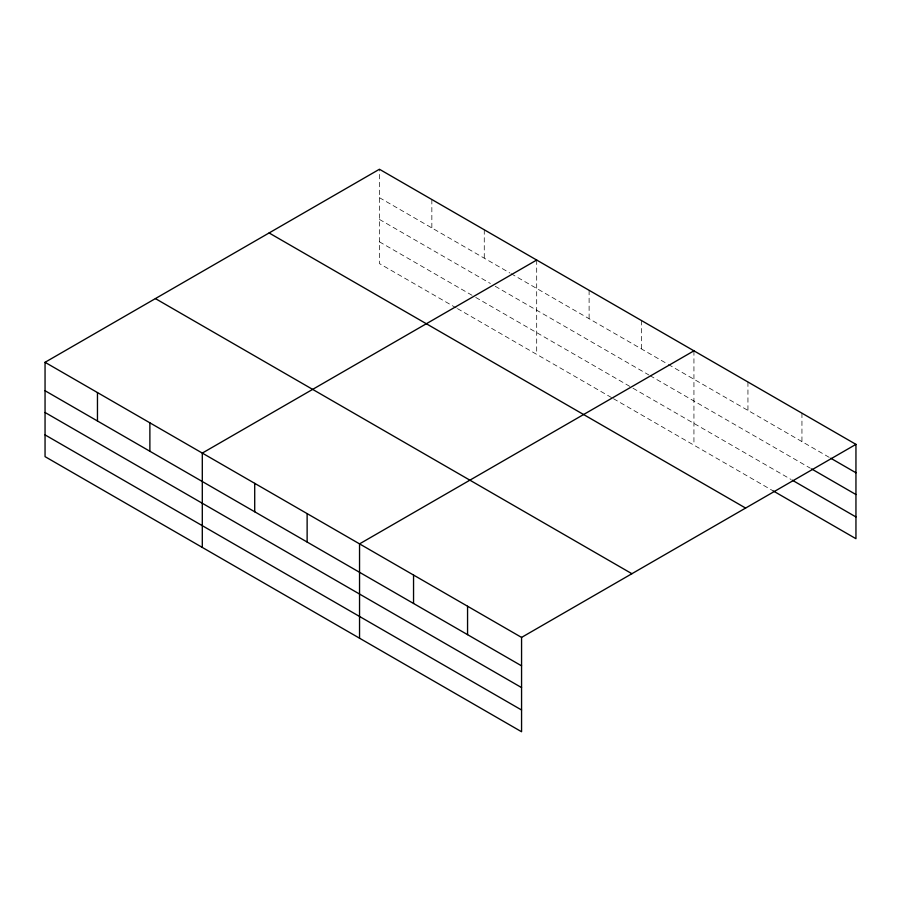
<?xml version="1.0" encoding="UTF-8"?>
<svg xmlns="http://www.w3.org/2000/svg" width="901" height="901" viewBox="0 0 901 901"><rect width="100%" height="100%" fill="white"/><g stroke="black" fill="none" stroke-linecap="round" stroke-linejoin="round"><path stroke-width="0.68" stroke-dasharray="4.5 3.38" d="M456.233 307.917L379.434 263.588L379.434 169.253M379.434 197.668L509.865 272.969M511.092 273.679L667.123 363.756M668.339 364.466L829.551 457.539M379.434 219.416L490.369 283.466M495.246 286.281L648.833 374.951M650.049 375.661L810.348 468.205M379.434 241.828L474.523 296.722M475.739 297.431L631.77 387.509M632.986 388.218L791.146 479.523M457.449 308.626L612.263 398.005M613.48 398.704L773.148 490.887M801.946 413.176L801.946 441.603M747.943 382.001L747.943 410.428M693.939 350.827L693.939 445.162M641.523 320.565L641.523 348.98M589.108 290.302L589.108 318.717M536.692 260.04L536.692 354.375M484.265 229.778L484.265 258.193M431.849 199.515L431.849 227.93"/><path stroke-width="1.35" d="M45.05 362.303L521.566 637.412L521.566 731.747L45.05 456.638L45.05 362.303L379.434 169.253L855.95 444.362L855.95 538.697L773.148 490.887M536.692 260.04L202.297 453.09L202.297 547.425M693.939 350.827L359.544 543.877L359.544 638.212M521.566 637.412L855.95 444.362M830.745 458.226L855.95 472.777M811.542 468.892L855.95 494.536M792.339 480.222L855.95 516.949M269.095 232.954L745.6 508.063M155.4 298.591L631.905 573.712M45.05 390.73L521.566 665.839M45.05 412.478L521.566 687.587M45.05 434.89L521.566 709.999M467.563 606.238L467.563 634.664M413.548 575.063L413.548 603.479M307.128 513.615L307.128 542.042M254.713 483.353L254.713 511.779M149.881 422.828L149.881 451.255M97.466 392.566L97.466 420.992"/></g></svg>
